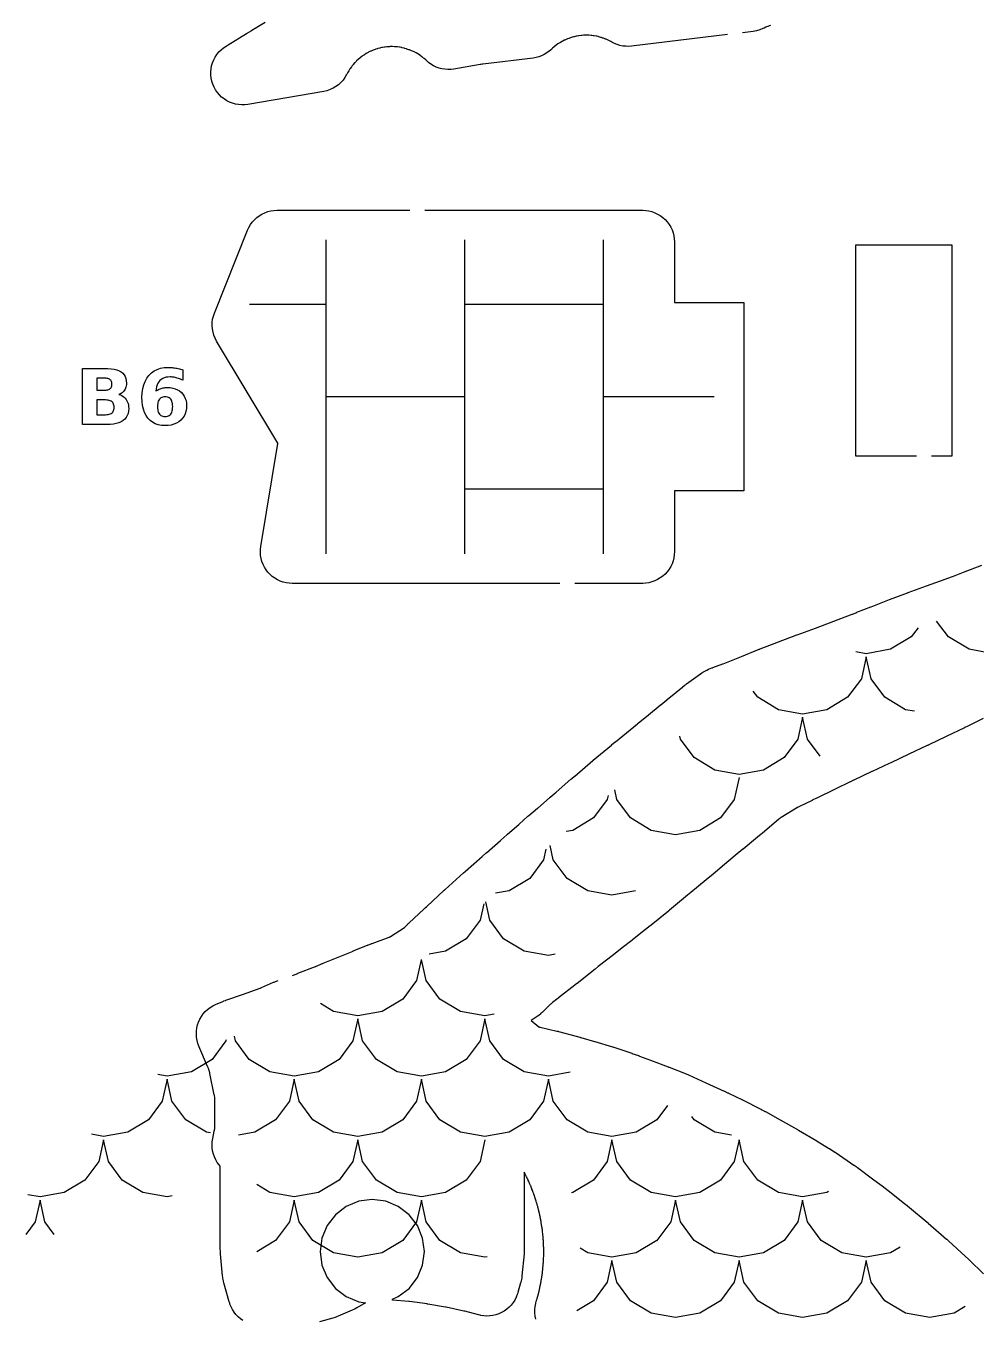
# Model space of a CAD drawing. Header units: millimetres. Extents: x 1 to 297, y 5 to 290.
# Drawn here: x 1 to 42.1, y 124.1 to 180.1 of the extents above; entities that cross this region are included whole.
import ezdxf

# ---------------------------------------------------------------- set-up
doc = ezdxf.new("R2010")
doc.units = ezdxf.units.MM
for name, color, linetype in [('CUT', 1, 'CONTINUOUS'), ('ENGRAVE', 5, 'CONTINUOUS'), ('SCORE', 7, 'CONTINUOUS')]:
    doc.layers.add(name, color=color, linetype=linetype)

msp = doc.modelspace()

# ---------------------------------------------------------------- linework, layer by layer
at = {"layer": 'CUT', "color": 1}
for points in [[(31.3683, 179.6797), (27.2149, 179.1785), (27.091, 179.1693), (26.965, 179.1714), (26.8398, 179.1851), (26.7164, 179.2102), (26.5958, 179.2465), (26.479, 179.2937), (26.3686, 179.3506), (26.3163, 179.3806), (26.2896, 179.395), (26.2096, 179.4359), (26.1822, 179.449), (26.1228, 179.4757), (26.0948, 179.4874), (26.0111, 179.5201), (25.9825, 179.5305), (25.9208, 179.5511), (25.8917, 179.56), (25.8052, 179.5843), (25.7757, 179.5918), (25.7123, 179.6062), (25.6825, 179.6122), (25.594, 179.6278), (25.5639, 179.6323), (25.4993, 179.6403), (25.4691, 179.6434), (25.3795, 179.6501), (25.3491, 179.6516), (25.2841, 179.6532), (25.2537, 179.6532), (25.1638, 179.651), (25.1335, 179.6495), (25.0686, 179.6447), (25.0384, 179.6417), (24.9492, 179.6306), (24.9191, 179.6261), (24.855, 179.6149), (24.8252, 179.6089), (24.7376, 179.589), (24.7081, 179.5816), (24.6454, 179.5641), (24.6164, 179.5552), (24.5311, 179.5267), (24.5026, 179.5164), (24.4419, 179.4927), (24.4139, 179.481), (24.3319, 179.4442), (24.3045, 179.4311), (24.2465, 179.4016), (24.2198, 179.3871), (24.1418, 179.3424), (24.1158, 179.3266), (24.061, 179.2915), (24.0359, 179.2745), (23.9627, 179.2222), (23.9384, 179.204), (23.8874, 179.1636), (23.8641, 179.1442), (23.7964, 179.0849), (23.7741, 179.0644), (23.7495, 179.0406), (23.6552, 178.9575), (23.5523, 178.8825), (23.4428, 178.8173), (23.3278, 178.7625), (23.2082, 178.7186), (23.0851, 178.686), (22.9612, 178.6652), (20.7848, 178.4026), (20.7771, 178.4016), (20.7607, 178.3994), (20.7531, 178.3983), (20.6993, 178.3905), (20.6917, 178.3893), (20.6754, 178.3867), (20.6678, 178.3854), (19.5291, 178.1894), (19.4022, 178.1737), (19.2727, 178.1699), (19.1433, 178.1784), (19.0154, 178.199), (18.8899, 178.2315), (18.768, 178.2757), (18.6509, 178.3312), (18.5395, 178.3975), (18.4349, 178.474), (18.3392, 178.5588), (18.3343, 178.5636), (18.3122, 178.584), (18.2454, 178.643), (18.2224, 178.6624), (18.172, 178.7026), (18.148, 178.7208), (18.0758, 178.773), (18.0509, 178.79), (17.9969, 178.8251), (17.9712, 178.8409), (17.8942, 178.8856), (17.8678, 178.9001), (17.8105, 178.9298), (17.7834, 178.9429), (17.7024, 178.9799), (17.6747, 178.9917), (17.6148, 179.0156), (17.5866, 179.0261), (17.5023, 179.0549), (17.4736, 179.064), (17.4116, 179.0819), (17.3825, 179.0895), (17.2958, 179.1099), (17.2663, 179.1161), (17.2029, 179.1278), (17.1732, 179.1325), (17.0849, 179.1444), (17.0549, 179.1476), (16.9907, 179.1531), (16.9606, 179.1549), (16.8716, 179.158), (16.8415, 179.1583), (16.777, 179.1574), (16.7469, 179.1562), (16.658, 179.1505), (16.628, 179.1479), (16.5639, 179.1406), (16.5341, 179.1365), (16.4462, 179.1222), (16.4166, 179.1166), (16.3536, 179.1031), (16.3243, 179.0961), (16.2382, 179.0732), (16.2093, 179.0647), (16.1479, 179.0451), (16.1194, 179.0352), (16.036, 179.0039), (16.0081, 178.9927), (15.9489, 178.9671), (15.9215, 178.9545), (15.8416, 178.9152), (15.8149, 178.9013), (15.7585, 178.87), (15.7325, 178.8548), (15.6568, 178.8078), (15.6316, 178.7913), (15.5786, 178.7547), (15.5542, 178.737), (15.4835, 178.6828), (15.46, 178.6639), (15.4108, 178.6223), (15.3883, 178.6022), (15.3233, 178.5414), (15.3018, 178.5203), (15.2569, 178.474), (15.2365, 178.4519), (15.1777, 178.3849), (15.1584, 178.3618), (15.1183, 178.3113), (15.1001, 178.2873), (15.0482, 178.2149), (15.0313, 178.19), (14.9963, 178.1358), (14.9806, 178.1102), (14.9318, 178.0257), (14.9244, 178.0126), (14.909, 177.9843), (14.9019, 177.971), (14.8886, 177.9451), (14.8186, 177.8245), (14.7355, 177.7102), (14.641, 177.6051), (14.5363, 177.5102), (14.4223, 177.4265), (14.3004, 177.355), (14.1718, 177.2964), (14.0378, 177.2513), (13.9018, 177.2206), (10.6192, 176.6555), (10.4862, 176.6393), (10.3505, 176.6363), (10.2151, 176.6466), (10.0814, 176.6703), (9.9506, 176.7071), (9.8242, 176.7565), (9.7032, 176.8182), (9.5889, 176.8916), (9.4824, 176.9758), (9.3848, 177.0701), (9.2969, 177.1737), (9.2196, 177.2853), (9.1537, 177.4041), (9.0999, 177.5287), (9.0586, 177.6581), (9.0303, 177.7909), (9.0153, 177.9259), (9.0136, 178.0616), (9.0253, 178.1969), (9.0503, 178.3304), (9.0883, 178.4608), (9.139, 178.5867), (9.2019, 178.7071), (9.2764, 178.8206), (9.3616, 178.9263), (9.4569, 179.023), (9.5613, 179.1099), (9.6722, 179.185), (9.7626, 179.2399), (10.5579, 179.7263), (10.5642, 179.7301), (10.7849, 179.8634), (10.7877, 179.8651), (11.3618, 180.2099)], [(33.2366, 180.0719), (33.1513, 180.0436), (33.1227, 180.0333), (33.0621, 180.0098), (33.034, 179.9981), (32.954, 179.9624), (32.9026, 179.9378), (32.7659, 179.8811), (32.6219, 179.8391), (32.4762, 179.8134), (32.0136, 179.7576)], [(24.1091, 155.925), (12.5328, 155.925), (12.4022, 155.9313), (12.271, 155.9504), (12.1423, 155.9821), (12.0172, 156.026), (11.8969, 156.0817), (11.7826, 156.1488), (11.6752, 156.2265), (11.5758, 156.3143), (11.4854, 156.4112), (11.4047, 156.5163), (11.3345, 156.6288), (11.2754, 156.7475), (11.2281, 156.8713), (11.1928, 156.9991), (11.1701, 157.1297), (11.16, 157.2619), (11.1628, 157.3944), (11.178, 157.5243), (11.9203, 161.9781), (11.9211, 161.985), (11.9179, 161.9911), (9.2665, 166.4101), (9.2013, 166.5326), (9.1482, 166.6628), (9.1087, 166.7978), (9.0832, 166.9361), (9.072, 167.0763), (9.0751, 167.2169), (9.0926, 167.3565), (9.1243, 167.4935), (9.1691, 167.6248), (10.6042, 171.2124), (10.6603, 171.3346), (10.7291, 171.4523), (10.8092, 171.5626), (10.8999, 171.6644), (11.0003, 171.7567), (11.1092, 171.8387), (11.2258, 171.9094), (11.3488, 171.9683), (11.477, 172.0147), (11.6091, 172.0481), (11.744, 172.0683), (11.8783, 172.075), (17.6286, 172.075)], [(18.2786, 172.075), (27.7018, 172.075), (27.8348, 172.0685), (27.9683, 172.0487), (28.0992, 172.0159), (28.2262, 171.9704), (28.3482, 171.9127), (28.464, 171.8433), (28.5723, 171.763), (28.6723, 171.6723), (28.763, 171.5723), (28.8433, 171.464), (28.9127, 171.3482), (28.9704, 171.2262), (29.0159, 171.0992), (29.0487, 170.9683), (29.0685, 170.8348), (29.075, 170.7018), (29.075, 168.075), (32.075, 168.075), (32.075, 159.925), (29.075, 159.925), (29.075, 157.2982), (29.0685, 157.1652), (29.0487, 157.0317), (29.0159, 156.9008), (28.9704, 156.7738), (28.9127, 156.6518), (28.8433, 156.536), (28.763, 156.4277), (28.6723, 156.3277), (28.5723, 156.237), (28.464, 156.1567), (28.3482, 156.0873), (28.2262, 156.0296), (28.0992, 155.9841), (27.9683, 155.9513), (27.8348, 155.9315), (27.7018, 155.925), (24.7591, 155.925)], [(39.55, 161.425), (36.925, 161.425), (36.925, 170.575), (41.075, 170.575), (41.075, 161.425), (40.2, 161.425)], [(12.5432, 138.9562), (12.7724, 139.0395), (12.7836, 139.0438), (13.549, 139.3392), (13.5637, 139.3451), (13.5783, 139.3512), (13.5929, 139.3574), (13.808, 139.4535), (13.8313, 139.4637), (13.8546, 139.4736), (13.878, 139.4832), (14.3798, 139.6849), (15.1716, 140.0093), (15.1757, 140.011), (15.7943, 140.262), (15.807, 140.2671), (15.8198, 140.2722), (15.8326, 140.2771), (15.9552, 140.324), (15.9677, 140.3287), (15.9802, 140.3333), (15.9928, 140.3379), (16.7363, 140.6051), (16.7498, 140.6103), (16.7651, 140.6172), (16.7798, 140.6254), (16.7921, 140.6333), (17.3886, 141.034), (17.4034, 141.0445), (17.4413, 141.076), (17.4543, 141.0887), (17.5179, 141.1535), (17.5379, 141.1734), (17.5581, 141.1932), (17.5785, 141.2127), (18.2435, 141.8359), (18.2575, 141.8488), (18.2716, 141.8617), (18.2858, 141.8744), (18.3426, 141.9247), (18.3473, 141.9289), (18.352, 141.9332), (18.3567, 141.9374), (19.1161, 142.6379), (19.1269, 142.6478), (19.1409, 142.6604), (19.1463, 142.6653), (19.1562, 142.6741), (19.9503, 143.3907), (20.0146, 143.4488), (20.0198, 143.4535), (20.0251, 143.4582), (20.0304, 143.463), (20.7505, 144.0998), (20.9275, 144.2564), (20.9367, 144.2644), (21.5495, 144.7965), (21.5569, 144.8031), (21.8224, 145.0412), (21.8338, 145.0513), (21.8452, 145.0613), (21.8567, 145.0712), (22.3436, 145.4883), (22.3483, 145.4924), (22.3529, 145.4964), (22.3575, 145.5005), (22.7375, 145.8396), (22.7503, 145.8508), (22.7632, 145.862), (22.7761, 145.8731), (23.15, 146.19), (23.1584, 146.1973), (23.664, 146.6416), (23.6756, 146.6517), (23.6873, 146.6618), (23.6989, 146.6717), (23.9504, 146.8827), (23.958, 146.8892), (24.5976, 147.4435), (24.6081, 147.4526), (24.6187, 147.4616), (24.6291, 147.4703), (24.7508, 147.5715), (24.7576, 147.5772), (25.5429, 148.2489), (25.5494, 148.2545), (25.556, 148.26), (25.5625, 148.2655), (26.352, 148.9235), (26.3571, 148.9277), (26.5149, 149.0579), (26.519, 149.0613), (27.1581, 149.5843), (27.4791, 149.8501), (27.4855, 149.8554), (27.4919, 149.8606), (27.4983, 149.8658), (27.9517, 150.2319), (27.9585, 150.2375), (28.4499, 150.6461), (28.4596, 150.6541), (28.4693, 150.662), (28.4789, 150.6698), (28.7521, 150.8884), (28.758, 150.8932), (29.4339, 151.4479), (29.4424, 151.4548), (29.451, 151.4617), (29.4595, 151.4686), (29.5185, 151.5154), (29.5429, 151.5343), (29.5674, 151.5529), (29.5922, 151.5712), (30.1983, 152.0082), (30.2647, 152.0532), (30.3004, 152.0758), (30.4407, 152.1533), (30.4788, 152.1715), (30.5522, 152.2038), (30.6934, 152.261), (30.708, 152.2668), (30.7228, 152.2726), (30.7374, 152.2782), (31.172, 152.4424), (31.1804, 152.4457), (31.9816, 152.762), (32.7434, 153.0696), (32.748, 153.0714), (32.7604, 153.0764), (32.7686, 153.0796), (32.7767, 153.0828), (32.785, 153.086), (33.5732, 153.3889), (33.58, 153.3915), (34.3736, 153.6915), (34.3824, 153.6948), (34.857, 153.8704), (34.8637, 153.8728), (35.1731, 153.9854), (35.18, 153.988), (35.9784, 154.2892), (36.7718, 154.5924), (36.78, 154.5956), (36.9659, 154.6697), (36.9689, 154.6709), (37.5726, 154.9098), (37.5837, 154.9142), (38.3731, 155.2185), (38.3805, 155.2214), (39.0374, 155.4702), (39.0405, 155.4713), (39.1576, 155.5154), (39.1687, 155.5195), (39.1798, 155.5235), (39.1908, 155.5275), (39.9862, 155.8107), (40.7857, 156.1042), (41.2252, 156.2704), (41.5824, 156.4052), (42.373, 156.7105)], [(42.4286, 150.0785), (41.7354, 149.7325), (41.6457, 149.6878), (41.6372, 149.6836), (41.6287, 149.6795), (41.6202, 149.6753), (40.8288, 149.2948), (40.0815, 148.9325), (40.0782, 148.9309), (40.0474, 148.9161), (40.0371, 148.9112), (40.0268, 148.9063), (40.0165, 148.9015), (39.2201, 148.5347), (38.4319, 148.1622), (38.3631, 148.1296), (37.6322, 147.7796), (37.6225, 147.775), (36.8336, 147.4048), (36.8239, 147.4002), (36.6863, 147.3327), (36.684, 147.3316), (36.0329, 147.0137), (36.0309, 147.0128), (35.2326, 146.6247), (35.2233, 146.6202), (35.0387, 146.5323), (35.0336, 146.5299), (34.4817, 146.2697), (34.4515, 146.2544), (34.4218, 146.2383), (34.3924, 146.2214), (33.6986, 145.7949), (33.6629, 145.7712), (33.6332, 145.75), (33.593, 145.7186), (32.8635, 145.0987), (32.8531, 145.0899), (32.8427, 145.0812), (32.8323, 145.0727), (32.673, 144.9428), (32.6668, 144.9376), (32.048, 144.4193), (32.0398, 144.4126), (31.7088, 144.1397), (31.2434, 143.7538), (30.752, 143.3424), (30.7448, 143.3364), (30.444, 143.0882), (29.7876, 142.5423), (29.7814, 142.5372), (29.6448, 142.4249), (28.8642, 141.7798), (28.8528, 141.7704), (28.8413, 141.7612), (28.8313, 141.7532), (28.818, 141.7426), (28.8106, 141.7367), (28.0624, 141.1285), (28.0519, 141.1201), (28.0414, 141.1117), (28.0309, 141.1035), (27.8236, 140.9417), (27.8171, 140.9366), (27.2617, 140.4913), (27.2514, 140.4832), (27.2411, 140.4751), (27.2308, 140.4671), (26.8079, 140.1414), (26.8017, 140.1365), (26.4463, 139.8555), (26.4369, 139.8482), (25.7786, 139.3371), (25.6393, 139.2278), (24.8591, 138.6069), (24.8505, 138.6001), (24.8419, 138.5934), (24.8336, 138.5869), (24.7746, 138.5415), (24.7681, 138.5364), (24.061, 137.9774), (24.0509, 137.9695), (24.0408, 137.9617), (24.0306, 137.9538), (23.7973, 137.7765), (23.7686, 137.7533), (23.7407, 137.7293), (23.7135, 137.7044), (23.349, 137.3507), (23.3082, 137.3128), (23.2863, 137.2932), (23.2002, 137.2226), (23.1768, 137.2049), (23.1316, 137.1724), (22.8759, 136.996), (23.2118, 136.7311), (23.2242, 136.7217), (23.2337, 136.7155), (23.2444, 136.7121), (23.2597, 136.7083), (23.9785, 136.5453), (24.0048, 136.5391), (24.031, 136.5326), (24.0571, 136.5258), (24.8272, 136.3182), (24.9778, 136.2786), (24.9938, 136.2743), (25.0098, 136.2699), (25.0259, 136.2653), (25.6211, 136.0929), (25.6323, 136.0896), (26.3871, 135.8638), (26.4109, 135.8565), (26.4345, 135.8489), (26.4581, 135.8411), (27.2243, 135.5806), (27.2314, 135.5781), (27.5147, 135.48), (27.5328, 135.4735), (27.5509, 135.467), (27.5688, 135.4603), (28.0347, 135.2838), (28.805, 134.9979), (28.8196, 134.9924), (28.8341, 134.9868), (28.8486, 134.9812), (29.5834, 134.6888), (29.6165, 134.6751), (29.6495, 134.661), (29.6823, 134.6464), (30.4304, 134.3012), (30.4364, 134.2985), (31.2309, 133.9422), (31.2425, 133.937), (31.3751, 133.876), (31.3868, 133.8705), (31.3986, 133.8649), (31.4103, 133.8593), (32.0155, 133.5666), (32.0274, 133.5608), (32.0392, 133.555), (32.051, 133.549), (32.8128, 133.1618), (32.8274, 133.1543), (32.842, 133.1466), (32.8565, 133.1389), (32.975, 133.075), (32.9865, 133.0687), (32.9979, 133.0624), (33.0092, 133.0561), (33.6429, 132.698), (34.3947, 132.2787), (34.4122, 132.2688), (34.4335, 132.2564), (34.4443, 132.2501), (35.2293, 131.7867), (35.2354, 131.7831), (35.2415, 131.7795), (35.2475, 131.7759), (35.7472, 131.4737), (35.7581, 131.4671), (35.769, 131.4604), (35.7798, 131.4536), (36.0124, 131.3068), (36.0314, 131.2946), (36.0503, 131.2822), (36.0692, 131.2696), (36.8423, 130.7443), (36.8497, 130.7393), (36.9324, 130.6822), (36.9528, 130.6678), (36.9731, 130.6533), (36.9932, 130.6386), (37.6451, 130.1524), (38.0182, 129.874), (38.031, 129.8643), (38.0438, 129.8545), (38.0565, 129.8447), (38.4463, 129.5389), (38.4478, 129.5377), (39.0407, 129.0713), (39.0515, 129.0627), (39.0623, 129.054), (39.0731, 129.0453), (39.2476, 128.902), (39.2504, 128.8997), (40.0129, 128.2704), (40.0234, 128.2616), (40.0324, 128.2541), (40.0458, 128.2426), (40.0506, 128.2385), (40.057, 128.2329), (40.8496, 127.5381), (40.8591, 127.5296), (40.9308, 127.4655), (40.9383, 127.4589), (40.9456, 127.4521), (40.9531, 127.4454), (41.6509, 126.8026), (41.6569, 126.7971), (41.7993, 126.6643), (41.8063, 126.6577), (41.8132, 126.6512), (41.8202, 126.6445), (42.452, 126.0383)], [(10.4024, 124.0117), (10.2944, 124.0885), (10.1944, 124.1754), (10.1031, 124.2716), (10.0215, 124.376), (9.9504, 124.4879), (9.8904, 124.606), (9.8426, 124.7278), (9.8321, 124.7591), (9.813, 124.8206), (9.5795, 125.6412), (9.564, 125.701), (9.5565, 125.7327), (9.5338, 125.8541), (9.5293, 125.8863), (9.5222, 125.9477), (9.4336, 126.9042), (9.4293, 126.9658), (9.4264, 127.0275), (9.425, 127.0893), (9.425, 130.6759), (9.4247, 130.6893), (9.4237, 130.6905), (9.3726, 130.7477), (9.2932, 130.8566), (9.2247, 130.9726), (9.168, 131.0949), (9.1235, 131.2221), (9.0917, 131.353), (9.0728, 131.4864), (9.0671, 131.6211), (9.0746, 131.7556), (9.0949, 131.887), (9.1612, 132.2097), (9.164, 132.2238), (9.1663, 132.238), (9.1823, 132.3424), (9.186, 132.371), (9.1881, 132.3997), (9.1935, 132.5051), (9.194, 132.5195), (9.1942, 132.5339), (9.1942, 133.4661), (9.194, 133.4805), (9.1935, 133.4949), (9.1881, 133.6003), (9.186, 133.629), (9.1823, 133.6576), (9.1663, 133.762), (9.164, 133.7762), (9.1612, 133.7903), (8.9736, 134.7034), (8.9705, 134.7175), (8.9671, 134.7315), (8.9406, 134.8337), (8.9327, 134.8614), (8.9234, 134.8887), (8.8867, 134.9876), (8.8815, 135.0011), (8.8761, 135.0143), (8.5009, 135.8884), (8.4546, 136.0126), (8.4202, 136.1425), (8.3986, 136.2752), (8.3902, 136.4093), (8.3948, 136.5437), (8.4125, 136.6769), (8.4432, 136.8078), (8.4865, 136.935), (8.542, 137.0574), (8.6092, 137.1738), (8.6874, 137.2831), (8.7759, 137.3843), (8.8739, 137.4763), (8.9804, 137.5583), (9.0944, 137.6295), (9.2132, 137.6884), (9.5345, 137.8287), (9.5592, 137.8392), (9.5818, 137.8485), (9.6286, 137.8669), (9.648, 137.874), (9.67, 137.882), (10.3794, 138.1302), (11.1425, 138.4002), (11.1624, 138.4076), (11.1821, 138.4154), (11.2017, 138.4235), (11.7318, 138.6536), (11.7563, 138.6639), (11.7808, 138.6739), (11.8054, 138.6838), (11.9327, 138.7331)], [(23.0754, 124.0718), (23.0478, 124.2058), (23.0337, 124.3418), (23.0332, 124.4787), (23.0463, 124.6148), (23.0725, 124.7472), (23.0807, 124.78), (23.0984, 124.8441), (23.1053, 124.8668), (23.1092, 124.8804), (23.1124, 124.8918), (23.1206, 124.9231), (23.1279, 124.9497), (23.1385, 124.9867), (23.1496, 125.0238), (23.151, 125.0283), (23.1552, 125.0418), (23.1591, 125.0554), (23.1629, 125.069), (23.1749, 125.1139), (23.1783, 125.1277), (23.1811, 125.139), (23.1853, 125.1558), (23.1896, 125.1727), (23.194, 125.1894), (23.197, 125.2007), (23.2005, 125.2144), (23.2116, 125.2595), (23.2148, 125.2733), (23.2173, 125.2847), (23.2211, 125.3016), (23.2251, 125.3185), (23.2291, 125.3354), (23.2319, 125.3464), (23.2351, 125.3601), (23.2519, 125.4357), (23.2548, 125.4492), (23.2675, 125.5101), (23.2702, 125.524), (23.2723, 125.5355), (23.2756, 125.5525), (23.2789, 125.5696), (23.2824, 125.5866), (23.2848, 125.598), (23.2876, 125.6119), (23.2961, 125.6575), (23.2986, 125.6715), (23.3005, 125.683), (23.3034, 125.7001), (23.3064, 125.7172), (23.3095, 125.7343), (23.3117, 125.7457), (23.3142, 125.7596), (23.3218, 125.8055), (23.324, 125.8195), (23.3256, 125.8312), (23.3297, 125.8633), (23.3335, 125.8907), (23.3392, 125.9287), (23.3454, 125.9669), (23.3463, 125.9716), (23.3486, 125.9855), (23.3507, 125.9995), (23.3527, 126.0135), (23.3588, 126.0596), (23.3604, 126.0736), (23.3617, 126.0852), (23.3637, 126.1025), (23.3657, 126.1197), (23.3679, 126.1369), (23.3695, 126.1485), (23.3712, 126.1625), (23.3763, 126.2087), (23.3777, 126.2228), (23.3787, 126.2346), (23.381, 126.2668), (23.3833, 126.2944), (23.3869, 126.3327), (23.391, 126.3711), (23.3916, 126.3759), (23.3931, 126.3899), (23.3945, 126.404), (23.3958, 126.4181), (23.3993, 126.4644), (23.4002, 126.4785), (23.4008, 126.4902), (23.4018, 126.5075), (23.4029, 126.5248), (23.4042, 126.5422), (23.4051, 126.5538), (23.406, 126.5679), (23.4086, 126.6143), (23.4092, 126.6284), (23.4096, 126.6401), (23.4102, 126.6574), (23.411, 126.6748), (23.4119, 126.6921), (23.4126, 126.7034), (23.4132, 126.7174), (23.4159, 126.7948), (23.4162, 126.8086), (23.4175, 126.8709), (23.4176, 126.8851), (23.4176, 126.8967), (23.4177, 126.9141), (23.4178, 126.9314), (23.4181, 126.9488), (23.4184, 126.9604), (23.4186, 126.9746), (23.4186, 127.0211), (23.4184, 127.0352), (23.4182, 127.0469), (23.4179, 127.0642), (23.4177, 127.0816), (23.4176, 127.0989), (23.4177, 127.1106), (23.4176, 127.1247), (23.4166, 127.1712), (23.4162, 127.1853), (23.4157, 127.1972), (23.4138, 127.2295), (23.4125, 127.2571), (23.4111, 127.2955), (23.4102, 127.3342), (23.4101, 127.3389), (23.4099, 127.3531), (23.4094, 127.3672), (23.4088, 127.3814), (23.4063, 127.4277), (23.4053, 127.4419), (23.4044, 127.4535), (23.4032, 127.4708), (23.4021, 127.4881), (23.4011, 127.5055), (23.4005, 127.5171), (23.3996, 127.5312), (23.3961, 127.5776), (23.3949, 127.5916), (23.3937, 127.6034), (23.3901, 127.6356), (23.3873, 127.6631), (23.3837, 127.7014), (23.3807, 127.7399), (23.3804, 127.7447), (23.3794, 127.7588), (23.3781, 127.7729), (23.3768, 127.787), (23.3717, 127.8332), (23.37, 127.8472), (23.3684, 127.8588), (23.3663, 127.876), (23.3642, 127.8932), (23.3622, 127.9105), (23.361, 127.9221), (23.3593, 127.9361), (23.3533, 127.9822), (23.3513, 127.9962), (23.3495, 128.0077), (23.347, 128.0249), (23.3446, 128.0421), (23.3423, 128.0593), (23.3409, 128.0705), (23.3389, 128.0844), (23.3273, 128.161), (23.3251, 128.1746), (23.3149, 128.2361), (23.3124, 128.25), (23.3103, 128.2615), (23.3071, 128.2785), (23.3041, 128.2956), (23.3012, 128.3127), (23.2994, 128.3243), (23.2969, 128.3382), (23.2884, 128.3839), (23.2856, 128.3977), (23.2832, 128.4091), (23.2798, 128.4262), (23.2764, 128.4432), (23.2732, 128.4602), (23.2711, 128.4717), (23.2683, 128.4856), (23.2589, 128.5311), (23.2559, 128.5449), (23.2532, 128.5564), (23.2454, 128.5878), (23.239, 128.6148), (23.2306, 128.6523), (23.2226, 128.6901), (23.2217, 128.6948), (23.2188, 128.7086), (23.2158, 128.7225), (23.2126, 128.7362), (23.2016, 128.7814), (23.1981, 128.7951), (23.195, 128.8063), (23.1906, 128.8231), (23.1863, 128.8399), (23.1822, 128.8568), (23.1794, 128.8681), (23.176, 128.8819), (23.164, 128.9267), (23.1603, 128.9404), (23.1569, 128.9518), (23.1475, 128.9827), (23.1396, 129.0092), (23.1291, 129.0462), (23.1191, 129.0835), (23.1179, 129.0882), (23.1143, 129.1018), (23.1105, 129.1155), (23.1065, 129.1291), (23.0931, 129.1735), (23.0888, 129.187), (23.0852, 129.1981), (23.0799, 129.2146), (23.0747, 129.2312), (23.0696, 129.2478), (23.0662, 129.2589), (23.062, 129.2724), (23.0476, 129.3166), (23.0431, 129.33), (23.0392, 129.341), (23.0336, 129.3574), (23.0281, 129.3739), (23.0226, 129.3904), (23.0192, 129.4012), (23.0147, 129.4145), (22.9892, 129.4876), (22.9845, 129.5006), (22.9632, 129.5591), (22.9582, 129.5724), (22.954, 129.5832), (22.9478, 129.5994), (22.9417, 129.6157), (22.9357, 129.632), (22.9317, 129.643), (22.9268, 129.6562), (22.91, 129.6995), (22.9048, 129.7127), (22.9003, 129.7234), (22.8938, 129.7395), (22.8873, 129.7556), (22.881, 129.7718), (22.8768, 129.7827), (22.8716, 129.7959), (22.854, 129.8388), (22.8484, 129.8519), (22.8437, 129.8627), (22.8303, 129.8922), (22.8191, 129.9174), (22.8038, 129.9528), (22.7891, 129.9885), (22.7873, 129.9929), (22.7819, 130.006), (22.7764, 130.019), (22.7707, 130.032), (22.7516, 130.0743), (22.7457, 130.0871), (22.7406, 130.0977), (22.7332, 130.1134), (22.7259, 130.1291), (22.7187, 130.1449), (22.7139, 130.1555), (22.708, 130.1684), (22.688, 130.2103), (22.6818, 130.223), (22.6764, 130.2336), (22.6614, 130.2623), (22.6489, 130.2869), (22.6317, 130.3214), (22.615, 130.3562), (22.613, 130.3605), (22.6069, 130.3733), (22.6007, 130.386), (22.5943, 130.3986), (22.575, 130.4358), (22.575, 127.0893), (22.5736, 127.0275), (22.5707, 126.9658), (22.5664, 126.9042), (22.4778, 125.9477), (22.4707, 125.8863), (22.4662, 125.8541), (22.4435, 125.7327), (22.436, 125.701), (22.4205, 125.6412), (22.3046, 125.234), (22.2854, 125.1722), (22.275, 125.1411), (22.2271, 125.019), (22.1668, 124.9005), (22.0953, 124.7884), (22.0133, 124.6837), (21.9216, 124.5874), (21.8211, 124.5004), (21.7126, 124.4235), (21.5972, 124.3575), (21.4759, 124.3029), (21.35, 124.2603), (21.2205, 124.23), (21.0887, 124.2124), (20.9558, 124.2077), (20.8231, 124.2157), (20.6935, 124.2363), (20.6614, 124.243), (20.5985, 124.2577), (20.0019, 124.4127), (19.9891, 124.4159), (19.9762, 124.419), (19.9633, 124.4219), (19.2025, 124.5849), (19.1913, 124.5872), (19.18, 124.5894), (19.1687, 124.5915), (18.4081, 124.7248), (18.3951, 124.7269), (18.3821, 124.7289), (18.3691, 124.7308), (17.6071, 124.8308), (17.5967, 124.832), (17.5863, 124.8332), (17.5759, 124.8343), (16.8804, 124.9015), (16.8741, 124.9433), (17.127, 125.048), (17.5938, 125.4062), (17.952, 125.873), (18.1771, 126.4166), (18.2539, 127), (18.1771, 127.5834), (17.952, 128.127), (17.5938, 128.5938), (17.127, 128.952), (16.5834, 129.1771), (16, 129.2539), (15.4166, 129.1771), (14.873, 128.952), (14.4062, 128.5938), (14.048, 128.127), (13.8229, 127.5834), (13.7461, 127), (13.8229, 126.4166), (14.048, 125.873), (14.4062, 125.4062), (14.873, 125.048), (15.4166, 124.8229), (15.7093, 124.7843), (15.7108, 124.777), (15.3261, 124.5591), (15.2635, 124.5258), (15.2001, 124.4942), (15.1359, 124.4643), (14.5278, 124.2004), (14.4584, 124.1726), (14.3973, 124.15), (14.2965, 124.1173), (13.7209, 123.9553)]]:
    msp.add_lwpolyline(points, dxfattribs=at)
at = {"layer": 'ENGRAVE', "color": 5}
for points in [[(5.2159, 164.017), (5.2654, 163.9782), (5.3099, 163.9339), (5.3493, 163.884), (5.3831, 163.8294), (5.4108, 163.7708), (5.4323, 163.7082), (5.4477, 163.6417), (5.4569, 163.5711), (5.46, 163.4966), (5.4534, 163.3844), (5.4336, 163.2821), (5.4006, 163.1898), (5.3544, 163.1074), (5.295, 163.035), (5.2224, 162.9725), (5.1363, 162.9198), (5.0365, 162.8767), (4.9229, 162.8431), (4.7956, 162.8192), (4.6545, 162.8048), (4.4997, 162.8), (3.4597, 162.8), (3.4597, 165.23), (4.4004, 165.23), (4.5614, 165.2258), (4.7069, 165.213), (4.8368, 165.1918), (4.9513, 165.162), (5.0502, 165.1238), (5.1337, 165.077), (5.203, 165.0209), (5.2598, 164.9546), (5.304, 164.878), (5.3355, 164.7913), (5.3544, 164.6943), (5.3607, 164.5871), (5.3584, 164.5294), (5.3515, 164.4747), (5.34, 164.4229), (5.3238, 164.3741), (5.3031, 164.3282), (5.2777, 164.2852), (5.248, 164.2455), (5.2141, 164.2093), (5.176, 164.1767), (5.1338, 164.1477), (5.0874, 164.1223), (5.0368, 164.1005), (5.1016, 164.0782), (5.1612, 164.0504), (5.2159, 164.017)], [(7.7575, 164.7407), (7.7074, 164.7619), (7.6584, 164.781), (7.6103, 164.798), (7.5632, 164.8128), (7.5172, 164.8256), (7.4718, 164.8362), (7.4267, 164.845), (7.3821, 164.8518), (7.3378, 164.8567), (7.2938, 164.8596), (7.2502, 164.8605), (7.1604, 164.8562), (7.0773, 164.8433), (7.0012, 164.8217), (6.9319, 164.7915), (6.8696, 164.7526), (6.814, 164.7051), (6.7656, 164.6491), (6.7243, 164.5848), (6.6903, 164.512), (6.6636, 164.4309), (6.644, 164.3415), (6.6317, 164.2437), (6.668, 164.2692), (6.7053, 164.2924), (6.7436, 164.3135), (6.7829, 164.3323), (6.8232, 164.3489), (6.8645, 164.3633), (6.9069, 164.3755), (6.9506, 164.3855), (6.9955, 164.3932), (7.0417, 164.3988), (7.0892, 164.4021), (7.1379, 164.4032), (7.2582, 164.3971), (7.3704, 164.379), (7.4746, 164.3487), (7.5709, 164.3063), (7.6591, 164.2517), (7.7393, 164.1851), (7.8092, 164.1086), (7.8664, 164.0247), (7.9108, 163.9332), (7.9426, 163.8343), (7.9617, 163.7278), (7.968, 163.6138), (7.9609, 163.4879), (7.9396, 163.3707), (7.9041, 163.262), (7.8544, 163.1621), (7.7906, 163.0707), (7.7125, 162.988), (7.6225, 162.9161), (7.5228, 162.8573), (7.4134, 162.8116), (7.2944, 162.7789), (7.1656, 162.7593), (7.0273, 162.7528), (6.8753, 162.7617), (6.7353, 162.7883), (6.6071, 162.8328), (6.4909, 162.8949), (6.3865, 162.9749), (6.294, 163.0726), (6.2147, 163.1867), (6.1498, 163.3156), (6.0993, 163.4594), (6.0633, 163.6181), (6.0416, 163.7916), (6.0344, 163.98), (6.0428, 164.1736), (6.0681, 164.3528), (6.1103, 164.5177), (6.1693, 164.6683), (6.2452, 164.8046), (6.338, 164.9265), (6.4454, 165.0316), (6.5654, 165.1177), (6.6979, 165.1846), (6.8429, 165.2325), (7.0004, 165.2611), (7.1705, 165.2707), (7.2261, 165.27), (7.2812, 165.2678), (7.3357, 165.2642), (7.3897, 165.2591), (7.4431, 165.2526), (7.496, 165.2447), (7.5485, 165.2353), (7.6009, 165.2244), (7.6531, 165.2121), (7.7051, 165.1984), (7.7569, 165.1832), (7.8085, 165.1665), (7.8085, 164.7173), (7.7575, 164.7407)], [(4.5238, 164.2965), (4.5632, 164.3055), (4.5986, 164.3182), (4.6301, 164.3345), (4.6576, 164.3544), (4.681, 164.3778), (4.7001, 164.4046), (4.715, 164.4349), (4.7256, 164.4687), (4.732, 164.5058), (4.7341, 164.5464), (4.732, 164.5865), (4.7256, 164.6234), (4.715, 164.6569), (4.7001, 164.6871), (4.681, 164.714), (4.6576, 164.7377), (4.6301, 164.7578), (4.5986, 164.7743), (4.5632, 164.7871), (4.5238, 164.7963), (4.4804, 164.8017), (4.433, 164.8036), (4.0863, 164.8036), (4.0863, 164.2893), (4.433, 164.2893), (4.4804, 164.2911), (4.5238, 164.2965)], [(4.6195, 163.2464), (4.6643, 163.2619), (4.7038, 163.2818), (4.7382, 163.3062), (4.7673, 163.335), (4.7911, 163.3684), (4.8096, 163.4063), (4.8228, 163.4487), (4.8307, 163.4956), (4.8334, 163.5471), (4.8307, 163.5975), (4.8229, 163.6436), (4.8098, 163.6852), (4.7914, 163.7225), (4.7678, 163.7554), (4.739, 163.7839), (4.7048, 163.808), (4.6654, 163.8277), (4.6206, 163.8431), (4.5704, 163.8541), (4.5149, 163.8606), (4.4541, 163.8628), (4.0863, 163.8628), (4.0863, 163.2264), (4.4541, 163.2264), (4.5145, 163.2286), (4.5696, 163.2353), (4.6195, 163.2464)], [(6.9333, 163.9877), (6.8899, 163.9729), (6.8511, 163.9522), (6.8169, 163.9255), (6.7872, 163.8929), (6.7621, 163.8544), (6.7415, 163.81), (6.7255, 163.7597), (6.7141, 163.7034), (6.7073, 163.6412), (6.705, 163.5731), (6.7073, 163.505), (6.7141, 163.4428), (6.7255, 163.3865), (6.7415, 163.3362), (6.7621, 163.2918), (6.7872, 163.2533), (6.8169, 163.2207), (6.8511, 163.1941), (6.8899, 163.1733), (6.9333, 163.1585), (6.9812, 163.1496), (7.0338, 163.1467), (7.0868, 163.1496), (7.1351, 163.1585), (7.1788, 163.1733), (7.2179, 163.1941), (7.2522, 163.2207), (7.282, 163.2533), (7.3071, 163.2918), (7.3276, 163.3362), (7.3436, 163.3865), (7.355, 163.4428), (7.3619, 163.505), (7.3642, 163.5731), (7.3619, 163.6412), (7.355, 163.7034), (7.3436, 163.7597), (7.3276, 163.81), (7.3071, 163.8544), (7.282, 163.8929), (7.2522, 163.9255), (7.2179, 163.9522), (7.1788, 163.9729), (7.1351, 163.9877), (7.0868, 163.9966), (7.0338, 163.9995), (6.9812, 163.9966), (6.9333, 163.9877)]]:
    msp.add_lwpolyline(points, close=True, dxfattribs=at)
at = {"layer": 'SCORE', "color": 7}
for points in [[(14, 157.2), (14, 170.8)], [(20, 157.2), (20, 170.8)], [(26, 157.2), (26, 170.8)], [(14, 168), (10.6924, 168)], [(26, 168), (20, 168)], [(20, 164), (14, 164)], [(30.8, 164), (26, 164)], [(26, 160), (20, 160)], [(45.6226, 155.3551), (45.4132, 154.4079), (44.8171, 153.605), (43.9249, 153.0685), (42.8726, 152.8801), (41.8202, 153.0685), (40.928, 153.605), (40.4177, 154.2924)], [(39.6134, 154.0041), (39.3171, 153.605), (38.4249, 153.0685), (37.3726, 152.8801), (36.9167, 152.9617)], [(37.3726, 152.7426), (37.1632, 151.7954), (36.5671, 150.9925), (35.6749, 150.456), (34.6226, 150.2676), (33.5702, 150.456), (32.678, 150.9925), (32.4764, 151.264)], [(39.467, 150.3849), (39.0702, 150.456), (38.178, 150.9925), (37.5819, 151.7954), (37.3726, 152.7426)], [(34.6226, 150.1301), (34.4132, 149.1829), (33.8171, 148.38), (32.9249, 147.8435), (31.8726, 147.6551), (30.8202, 147.8435), (29.928, 148.38), (29.3319, 149.1829), (29.3042, 149.3081)], [(35.3784, 148.4468), (34.8319, 149.1829), (34.6226, 150.1301)], [(31.8726, 147.5176), (31.6632, 146.5704), (31.0671, 145.7675), (30.1749, 145.231), (29.1226, 145.0426), (28.0702, 145.231), (27.178, 145.7675), (26.5819, 146.5704), (26.4899, 146.9864)], [(26.2005, 146.7388), (26.1632, 146.5704), (25.5671, 145.7675), (24.6749, 145.231), (24.3858, 145.1792)], [(27.3909, 142.6124), (26.3726, 142.4301), (25.3202, 142.6185), (24.428, 143.155), (23.8319, 143.9579), (23.6939, 144.5821)], [(23.5161, 144.4235), (23.4132, 143.9579), (22.8171, 143.155), (21.9249, 142.6185), (21.3331, 142.5125)], [(20.8198, 142.0539), (20.6632, 141.3454), (20.0671, 140.5425), (19.1749, 140.006), (18.4659, 139.879)], [(23.9174, 139.8703), (23.6226, 139.8176), (22.5702, 140.006), (21.678, 140.5425), (21.0819, 141.3454), (20.9078, 142.1333)], [(18.1095, 139.6209), (17.9132, 138.7329), (17.3171, 137.93), (16.4249, 137.3935), (15.3726, 137.2051), (14.3202, 137.3935), (13.7579, 137.7316)], [(21.2792, 137.2779), (20.8726, 137.2051), (19.8202, 137.3935), (18.928, 137.93), (18.3319, 138.7329), (18.1323, 139.6362)], [(15.3726, 137.0676), (15.1632, 136.1204), (14.5671, 135.3175), (13.6749, 134.781), (12.6226, 134.5926), (11.5702, 134.781), (10.678, 135.3175), (10.0819, 136.1204), (10.0358, 136.329)], [(20.8726, 137.0676), (20.6632, 136.1204), (20.0671, 135.3175), (19.1749, 134.781), (18.1226, 134.5926), (17.0702, 134.781), (16.178, 135.3175), (15.5819, 136.1204), (15.3726, 137.0676)], [(24.559, 134.7602), (23.6226, 134.5926), (22.5702, 134.781), (21.678, 135.3175), (21.0819, 136.1204), (20.8726, 137.0676)], [(9.6745, 136.1712), (9.6632, 136.1204), (9.0671, 135.3175), (8.1749, 134.781), (7.1226, 134.5926), (6.7185, 134.6649)], [(7.1226, 134.4551), (6.9132, 133.5079), (6.3171, 132.705), (5.4249, 132.1685), (4.3726, 131.9801), (3.8459, 132.0743)], [(9.0053, 132.1353), (8.8202, 132.1685), (7.928, 132.705), (7.3319, 133.5079), (7.1226, 134.4551)], [(12.6226, 134.4551), (12.4132, 133.5079), (11.8171, 132.705), (10.9249, 132.1685), (10.2078, 132.0401)], [(18.1226, 134.4551), (17.9132, 133.5079), (17.3171, 132.705), (16.4249, 132.1685), (15.3726, 131.9801), (14.3202, 132.1685), (13.428, 132.705), (12.8319, 133.5079), (12.6226, 134.4551)], [(23.6226, 134.4551), (23.4132, 133.5079), (22.8171, 132.705), (21.9249, 132.1685), (20.8726, 131.9801), (19.8202, 132.1685), (18.928, 132.705), (18.3319, 133.5079), (18.1226, 134.4551)], [(28.7714, 133.3168), (28.3171, 132.705), (27.4249, 132.1685), (26.3726, 131.9801), (25.3202, 132.1685), (24.428, 132.705), (23.8319, 133.5079), (23.6226, 134.4551)], [(31.5472, 132.0383), (30.8202, 132.1685), (29.928, 132.705), (29.8219, 132.848)], [(4.3726, 131.8426), (4.1632, 130.8954), (3.5671, 130.0925), (2.6749, 129.556), (1.6226, 129.3676), (1.0976, 129.4615)], [(7.3347, 129.4055), (7.1226, 129.3676), (6.0702, 129.556), (5.178, 130.0925), (4.5819, 130.8954), (4.3726, 131.8426)], [(15.3726, 131.8426), (15.1632, 130.8954), (14.5671, 130.0925), (13.6749, 129.556), (12.6226, 129.3676), (11.5702, 129.556), (11, 129.8988)], [(20.8726, 131.8426), (20.6632, 130.8954), (20.0671, 130.0925), (19.1749, 129.556), (18.1226, 129.3676), (17.0702, 129.556), (16.178, 130.0925), (15.5819, 130.8954), (15.3726, 131.8426)], [(26.3726, 131.8426), (26.1632, 130.8954), (25.5671, 130.0925), (24.6749, 129.556), (24.6252, 129.5471)], [(31.8726, 131.8426), (31.6632, 130.8954), (31.0671, 130.0925), (30.1749, 129.556), (29.1226, 129.3676), (28.0702, 129.556), (27.178, 130.0925), (26.5819, 130.8954), (26.3726, 131.8426)], [(35.7353, 129.5923), (35.6749, 129.556), (34.6226, 129.3676), (33.5702, 129.556), (32.678, 130.0925), (32.0819, 130.8954), (31.8726, 131.8426)], [(1.6226, 129.2301), (1.4132, 128.2829), (1.0112, 127.7414)], [(2.2387, 127.735), (1.8319, 128.2829), (1.6226, 129.2301)], [(12.6226, 129.2301), (12.4132, 128.2829), (11.8171, 127.48), (11.0071, 126.9929)], [(18.1226, 129.2301), (17.9132, 128.2829), (17.3171, 127.48), (16.4249, 126.9435), (15.3726, 126.7551), (14.3202, 126.9435), (13.428, 127.48), (12.8319, 128.2829), (12.6226, 129.2301)], [(20.9725, 126.773), (20.8726, 126.7551), (19.8202, 126.9435), (18.928, 127.48), (18.3319, 128.2829), (18.1226, 129.2301)], [(29.1226, 129.2301), (28.9132, 128.2829), (28.3171, 127.48), (27.4249, 126.9435), (26.3726, 126.7551), (25.3202, 126.9435), (24.9925, 127.1405)], [(34.6226, 129.2301), (34.4132, 128.2829), (33.8171, 127.48), (32.9249, 126.9435), (31.8726, 126.7551), (30.8202, 126.9435), (29.928, 127.48), (29.3319, 128.2829), (29.1226, 129.2301)], [(38.8423, 127.1944), (38.4249, 126.9435), (37.3726, 126.7551), (36.3202, 126.9435), (35.428, 127.48), (34.8319, 128.2829), (34.6226, 129.2301)], [(26.3726, 126.6176), (26.1632, 125.6704), (25.5671, 124.8675), (24.8552, 124.4394)], [(31.8726, 126.6176), (31.6632, 125.6704), (31.0671, 124.8675), (30.1749, 124.331), (29.1226, 124.1426), (28.0702, 124.331), (27.178, 124.8675), (26.5819, 125.6704), (26.3726, 126.6176)], [(37.3726, 126.6176), (37.1632, 125.6704), (36.5671, 124.8675), (35.6749, 124.331), (34.6226, 124.1426), (33.5702, 124.331), (32.678, 124.8675), (32.0819, 125.6704), (31.8726, 126.6176)], [(41.6511, 124.6173), (41.1749, 124.331), (40.1226, 124.1426), (39.0702, 124.331), (38.178, 124.8675), (37.5819, 125.6704), (37.3726, 126.6176)]]:
    msp.add_lwpolyline(points, dxfattribs=at)

doc.saveas('drawing.dxf')
